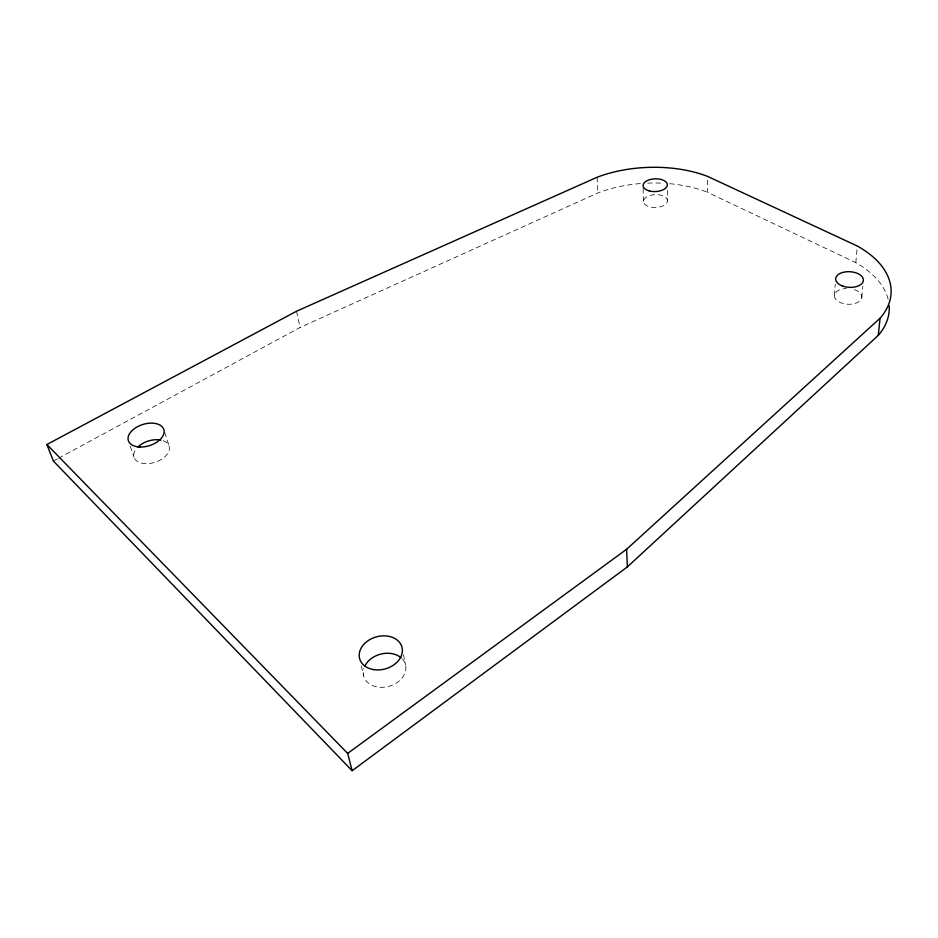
<?xml version="1.0" encoding="UTF-8"?>
<svg xmlns="http://www.w3.org/2000/svg" width="938" height="938" viewBox="0 0 938 938"><rect width="100%" height="100%" fill="white"/><g stroke="black" fill="none" stroke-linecap="round" stroke-linejoin="round"><path stroke-width="0.7" stroke-dasharray="4.69 3.52" d="M888.122 299.199A105.208 61.333 1.9 0 0 855.819 262.663L707.58 192.313L707.686 176.438M834.374 295.447L835.242 284.226M855.819 262.663L857.285 246.014M861.799 297.463L862.843 286.207M53.372 461.027L57.23 458.94M58.519 458.248L300.113 327.444L597.905 192.947A95.148 52.516 -2.2 0 1 640.76 183.531M130.265 446.218L134.052 457.287M164.736 432.359L169.145 446.207M361.329 665.945L363.627 675.817M296.502 311.252L300.113 327.444M403.492 654.665L405.662 665.394M597.119 177.247L597.905 192.947M643.128 188.444L643.48 201.4M667.422 190.508L667.563 200.615A12.053 6.425 -2.2 0 1 649.694 206.829A12.053 6.425 -2.2 0 1 649.319 195.702A12.053 6.425 -2.2 0 1 667.563 200.615M647.677 183.121A95.148 52.516 -2.2 0 1 662.908 183.203M669.755 183.696A95.148 52.516 -2.2 0 1 707.58 192.313M854.401 289.643A13.753 7.867 3.4 0 1 857.637 302.435A13.753 7.867 3.4 0 1 835.676 299.257A13.753 7.867 3.4 0 1 846.498 288.494M402.296 658.933A21.668 16.626 -15.8 0 1 388.191 686.522A21.668 16.626 -15.8 0 1 363.885 668.431M163.095 440.684A18.397 11.15 -17.5 0 1 165.874 455.809A18.397 11.15 -17.5 0 1 141.72 463.161A18.397 11.15 -17.5 0 1 136.139 448.88"/><path stroke-width="1.41" d="M878.261 335.37L880.055 318.24A106.193 60.958 1.7 0 0 857.285 246.014L707.686 176.438A95.969 52.118 -2.2 0 0 597.119 177.247L296.502 311.252L46.9 444.518L53.372 461.027L352.137 770.719L627.37 566.904L878.261 335.37A105.208 61.333 1.9 0 0 889.189 305.788M352.137 770.719L347.67 753.413L626.596 549.281L880.055 318.24M46.9 444.518L347.67 753.413M626.596 549.281L627.37 566.904M364.706 666.32A21.668 16.626 -15.8 0 1 401.112 657.796M137.722 447.098A18.397 11.15 -17.5 0 1 160.844 440.074M649.319 190.93A12.147 6.378 -2.2 0 0 667.34 184.727A12.147 6.378 -2.2 0 0 648.944 179.897A12.147 6.378 -2.2 0 0 649.319 190.93M842.195 285.891A13.882 7.821 3.2 0 0 863.394 280.333A13.882 7.821 3.2 0 0 843.016 272.372A13.882 7.821 3.2 0 0 842.195 285.891M140.008 447.004A18.584 11.092 -17.3 0 0 163.845 429.592A18.584 11.092 -17.3 0 0 134.415 428.619A18.584 11.092 -17.3 0 0 140.008 447.004M373.535 669.591A21.926 16.614 -15.4 0 0 402.027 647.455A21.926 16.614 -15.4 0 0 366.793 641.604A21.926 16.614 -15.4 0 0 373.535 669.591"/></g></svg>
